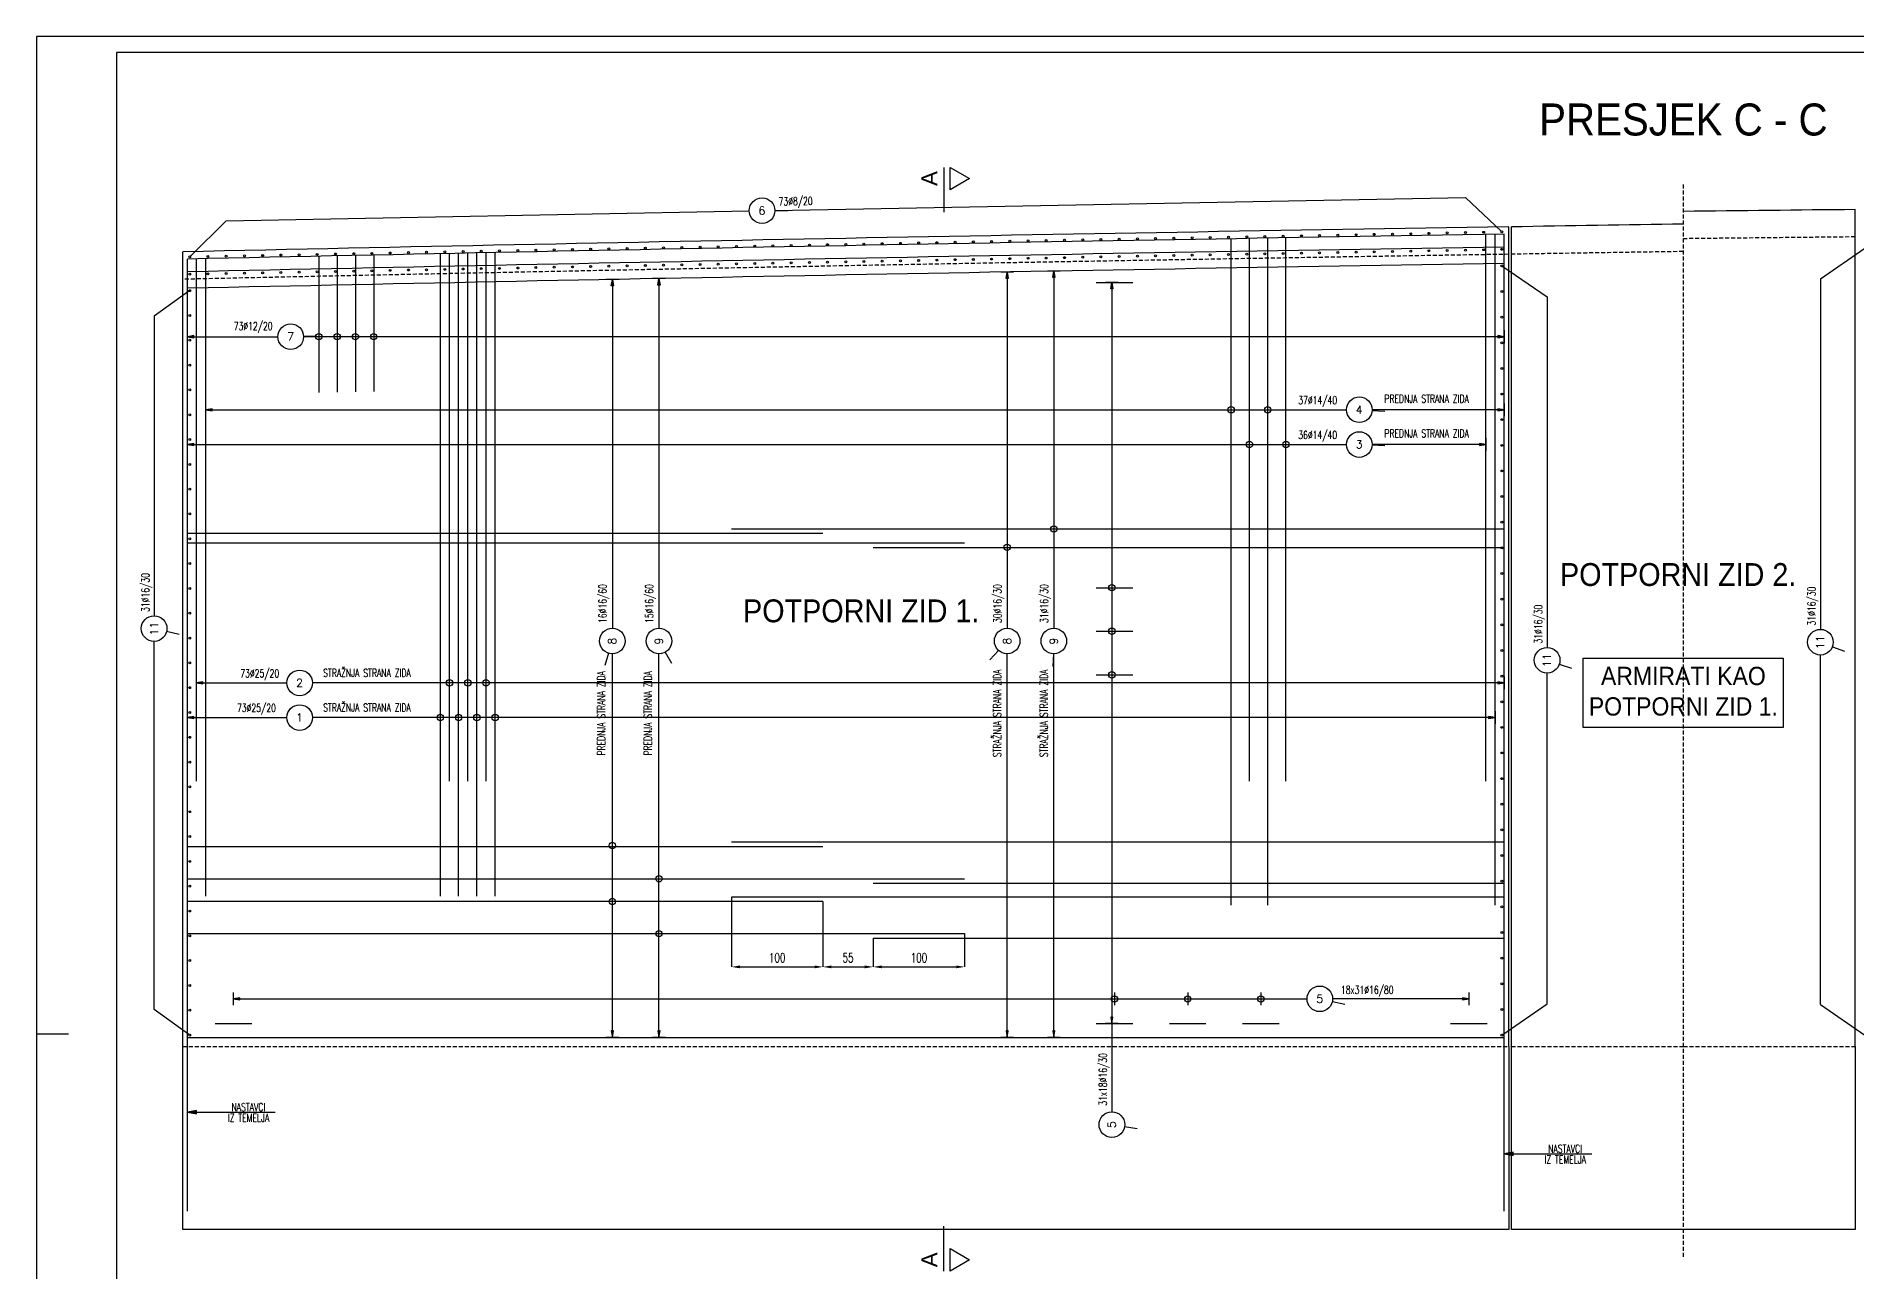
# Model space of a CAD drawing. Extents: x 4565 to 11832, y 737 to 2860.
# Drawn here: x 4565 to 6556, y 1510 to 2860 of the extents above; entities that cross this region are included whole.
import ezdxf
from ezdxf.enums import TextEntityAlignment as Align

# ---------------------------------------------------------------- set-up
doc = ezdxf.new("R2010")
doc.units = 0
doc.header["$LTSCALE"] = 35
doc.header["$PDMODE"] = 34
doc.header["$PDSIZE"] = 3.5
doc.linetypes.add('HIDDEN', pattern=[9.525, 6.35, -3.175])
doc.linetypes.add('HIDDEN2', pattern=[0.1875, 0.125, -0.0625])
doc.layers.get('DEFPOINTS').update_dxf_attribs({"linetype": 'CONTINUOUS'})
for name, color, linetype in [('ARM', 1, 'CONTINUOUS'), ('BETON', 7, 'CONTINUOUS'), ('CRTICA', 7, 'CONTINUOUS'), ('FILE', 8, 'CONTINUOUS'), ('KOTE', 4, 'CONTINUOUS'), ('NEVIDLJIVO', 9, 'HIDDEN2'), ('TANKO', 8, 'CONTINUOUS'), ('TEKST', 7, 'CONTINUOUS')]:
    doc.layers.add(name, color=color, linetype=linetype)
doc.styles.add('KOTE', font='romans.shx', dxfattribs={"width": 0.7})
doc.styles.add('NASLOV', font='ARIAL.TTF')
doc.styles.get("Standard").update_dxf_attribs({"font": 'romans.shx', "width": 0.9})
doc.dimstyles.new('M-50', dxfattribs={"dimscale": 50, "dimtxt": 0.2, "dimasz": 0.185, "dimexe": 0, "dimexo": 0, "dimgap": 0.1, "dimtad": 1, "dimdec": 0, "dimzin": 0, "dimdsep": 46, "dimtxsty": 'KOTE', "dimcen": 0.09, "dimclrd": 256, "dimclre": 256, "dimclrt": 2, "dimadec": 0, "dimazin": 0, "dimtfac": 1, "dimtdec": 0, "dimtix": 1, "dimtmove": 2, "dimatfit": 3, "dimfxl": 0, "dimtolj": 1, "dimtzin": 0, "dimarcsym": 0})

# ---------------------------------------------------------------- blocks, each defined once
blk = doc.blocks.new('*D311')
at = {"layer": 'DEFPOINTS', "color": 0}
for p in [(5325.2, 1919.3), (5425.2, 1914.3), (5425.2, 1842.9)]:
    blk.add_point(p, dxfattribs=at)
at = {"layer": 'TANKO', "lineweight": -2}
for p, q in [((5325.2, 1919.3), (5325.2, 1842.9)), ((5425.2, 1914.3), (5425.2, 1842.9)), ((5334.5, 1842.9), (5416, 1842.9))]:
    blk.add_line(p, q, dxfattribs=at)
at = {"layer": 'TANKO'}
for points in [[(5334.5, 1844.5), (5334.5, 1841.4), (5325.2, 1842.9)], [(5416, 1844.5), (5416, 1841.4), (5425.2, 1842.9)]]:
    blk.add_solid(points, dxfattribs=at)
at = {"layer": 'TANKO', "color": 2, "insert": (5375.2, 1852.9), "char_height": 10, "attachment_point": 5, "style": 'KOTE'}
blk.add_mtext('\\A1;100', dxfattribs=at)
blk = doc.blocks.new('*D312')
at = {"layer": 'DEFPOINTS', "color": 0}
for p in [(5425.2, 1914.3), (5480.2, 1874.3), (5480.2, 1842.9)]:
    blk.add_point(p, dxfattribs=at)
at = {"layer": 'TANKO', "lineweight": -2}
for p, q in [((5425.2, 1914.3), (5425.2, 1842.9)), ((5480.2, 1874.3), (5480.2, 1842.9)), ((5434.5, 1842.9), (5471, 1842.9))]:
    blk.add_line(p, q, dxfattribs=at)
at = {"layer": 'TANKO'}
for points in [[(5434.5, 1844.5), (5434.5, 1841.4), (5425.2, 1842.9)], [(5471, 1844.5), (5471, 1841.4), (5480.2, 1842.9)]]:
    blk.add_solid(points, dxfattribs=at)
at = {"layer": 'TANKO', "color": 2, "insert": (5452.7, 1852.9), "char_height": 10, "attachment_point": 5, "style": 'KOTE'}
blk.add_mtext('\\A1;55', dxfattribs=at)
blk = doc.blocks.new('*D313')
at = {"layer": 'DEFPOINTS', "color": 0}
for p in [(7677.1, 1901.3), (7782.1, 1906.3), (5580.2, 1879.3), (5480.2, 1869.3), (7782.1, 1868.9), (5580.2, 1842.9)]:
    blk.add_point(p, dxfattribs=at)
at = {"layer": 'TANKO', "lineweight": -2}
for p, q in [((7677.1, 1901.3), (7677.1, 1868.9)), ((7782.1, 1906.3), (7782.1, 1868.9)), ((5580.2, 1879.3), (5580.2, 1842.9)), ((5480.2, 1869.3), (5480.2, 1842.9)), ((7686.4, 1868.9), (7772.9, 1868.9)), ((5489.5, 1842.9), (5571, 1842.9))]:
    blk.add_line(p, q, dxfattribs=at)
at = {"layer": 'TANKO'}
for points in [[(7686.4, 1870.4), (7686.4, 1867.3), (7677.1, 1868.9)], [(7772.9, 1870.4), (7772.9, 1867.3), (7782.1, 1868.9)], [(5489.5, 1844.5), (5489.5, 1841.4), (5480.2, 1842.9)], [(5571, 1844.5), (5571, 1841.4), (5580.2, 1842.9)]]:
    blk.add_solid(points, dxfattribs=at)
at = {"layer": 'TANKO', "color": 2, "char_height": 10, "attachment_point": 5, "style": 'KOTE'}
for s, insert in [('\\A1;105', (7729.6, 1878.9)), ('\\A1;100', (5530.2, 1852.9))]:
    blk.add_mtext(s, dxfattribs=dict(at, insert=insert))
blk = doc.blocks.new('P')
at = {"layer": 'KOTE'}
blk.add_circle((0, 0), 0.4, dxfattribs=at)
blk.add_attdef('P', text='', height=0.25, dxfattribs=at).set_placement((-0.004, 0.004), align=Align.MIDDLE)
blk = doc.blocks.new('S')
at = {"layer": 'KOTE', "color": 9}
blk.add_line((0, 1), (0, -1), dxfattribs=at)
blk.add_lwpolyline([(-1, 0.17), (-1, -0.17), (0, 0)], close=True, dxfattribs=at)
at = {"layer": 'KOTE', "color": 9, "linetype": 'ByBlock'}
blk.add_solid([(-1, 0.17), (-1, -0.17), (0, 0)], dxfattribs=at)
blk = doc.blocks.new('STR')
at = {"layer": 'KOTE', "color": 9}
blk.add_lwpolyline([(-1, 0.17), (-1, -0.17), (0, 0)], close=True, dxfattribs=at)
at = {"layer": 'KOTE', "color": 9, "linetype": 'ByBlock'}
blk.add_solid([(-1, 0.17), (-1, -0.17), (0, 0)], dxfattribs=at)

msp = doc.modelspace()

# ---------------------------------------------------------------- linework, layer by layer
at = {"layer": 'ARM'}
for p, q in [((5871.6, 1910.3), (5871.6, 2638.9)), ((5891.6, 2046.1), (5891.6, 2639.3)), ((5911.6, 1910.3), (5911.6, 2639.6)), ((5931.6, 2046.1), (5931.6, 2640)), ((6150.2, 2046.1), (6150.2, 2643.6)), ((6160.2, 1910.3), (6160.2, 2643.7)), ((6170.2, 1575.9), (6170.2, 2643.9)), ((4730.2, 1575.9), (4730.2, 2616.8)), ((4740.2, 2046.1), (4740.2, 2617)), ((4750.2, 1920.3), (4750.2, 2617.2)), ((4874, 2619.8), (4874, 2470.8)), ((4893.9, 2620.3), (4893.9, 2471.3)), ((4913.9, 2620.7), (4913.9, 2471.7)), ((4933.9, 2621.1), (4933.9, 2472.1)), ((5006.8, 1920.3), (5006.8, 2622.6)), ((5016.8, 2046.1), (5016.8, 2622.8)), ((5026.8, 1920.3), (5026.8, 2623)), ((5036.8, 2046.1), (5036.8, 2623.2)), ((5046.8, 1920.3), (5046.8, 2623.4)), ((5056.8, 2046.1), (5056.8, 2623.6)), ((5066.8, 1920.3), (5066.8, 2623.8)), ((5724.1, 2591.2), (5764.1, 2591.2)), ((5425.2, 2316.6), (4730.2, 2316.6)), ((6170.2, 2321.6), (5325.2, 2321.6)), ((4730.2, 2306.6), (5580.2, 2306.6)), ((5480.2, 2301.6), (6170.2, 2301.6)), ((5724.1, 2257.5), (5764.1, 2257.5)), ((5724.1, 2209.9), (5764.1, 2209.9)), ((5724.1, 2162.2), (5764.1, 2162.2)), ((5425.2, 1974.3), (4730.2, 1974.3)), ((6170.2, 1979.3), (5325.2, 1979.3)), ((4730.2, 1939.3), (5580.2, 1939.3)), ((5480.2, 1934.3), (6170.2, 1934.3)), ((5425.2, 1914.3), (4730.2, 1914.3)), ((6170.2, 1919.3), (5325.2, 1919.3)), ((4730.2, 1879.3), (5580.2, 1879.3)), ((5480.2, 1874.3), (6170.2, 1874.3)), ((4760.6, 1780.9), (4800.6, 1780.9)), ((5724.1, 1780.9), (5764.1, 1780.9)), ((5804.1, 1780.9), (5844.1, 1780.9)), ((5884.1, 1780.9), (5924.1, 1780.9)), ((6111.6, 1780.9), (6151.6, 1780.9)), ((4730.2, 1765.9), (6170.2, 1765.9))]:
    msp.add_line(p, q, dxfattribs=at)
for centre, radius, start, end in [((10156.3, -247139.5), 249815.2, 90.914265, 91.244593), ((10155.8, -247111), 249772.7, 90.914287, 91.244671), ((10155.8, -247111), 249754.7, 90.914353, 91.244761)]:
    msp.add_arc(centre, radius, start, end, dxfattribs=at)
at = {"layer": 'BETON'}
for p, q in [((6554.1, 1755.9), (6554.1, 2670.9)), ((6175.2, 1755.9), (6175.2, 2652)), ((6178.2, 1755.9), (6178.2, 2652)), ((4725.2, 1755.9), (4725.2, 2624.7)), ((4725.2, 1555.9), (4725.2, 1755.9)), ((6175.2, 1755.9), (6175.2, 1555.9)), ((6178.2, 1555.9), (6178.2, 1755.9)), ((6554.1, 1755.9), (6554.1, 1555.9)), ((6175.2, 1555.9), (4725.2, 1555.9)), ((6366.2, 1555.9), (6178.2, 1555.9)), ((6554.1, 1555.9), (6366.2, 1555.9))]:
    msp.add_line(p, q, dxfattribs=at)
for points in [[(4565.1, 737.2), (11030.3, 737.2), (11030.3, 2860.2), (4565.1, 2860.2)], [(4652.6, 754.7), (11012.8, 754.7), (11012.8, 2842.7), (4652.6, 2842.7)]]:
    msp.add_lwpolyline(points, close=True, dxfattribs=at)
for centre, radius, start, end in [((9085.9, -247316.3), 250000, 90.580241, 90.62332), ((10156.3, -247139.5), 249823.2, 90.913092, 91.2457), ((10159.9, -247316.3), 250000, 90.8695, 90.912584)]:
    msp.add_arc(centre, radius, start, end, dxfattribs=at)
at = {"layer": 'CRTICA'}
for p, q in [((5372.7, 2669.8), (5386.7, 2670)), ((4857.2, 2532.4), (4871.2, 2533)), ((6025.8, 2451.1), (6039.8, 2450.3)), ((6025.8, 2413.6), (6039.8, 2413.1)), ((4707.5, 2209.8), (4721.2, 2206.8)), ((6529.2, 2193), (6542.3, 2188.1)), ((5190.8, 2185.8), (5186.8, 2172.4)), ((5252.8, 2187), (5259.6, 2174.8)), ((5617.3, 2188.9), (5607.9, 2178.5)), ((5677.2, 2185.2), (5676.7, 2171.2)), ((6230.5, 2173.9), (6243.8, 2169.5)), ((4867, 2153.7), (4881, 2154)), ((4867, 2115.7), (4881, 2115.8)), ((5982.3, 1805.1), (5996, 1802.2)), ((5755, 1668.3), (5768.8, 1666.1))]:
    msp.add_line(p, q, dxfattribs=at)
at = {"layer": 'FILE'}
msp.add_line((4565.1, 1769.7), (4600.1, 1769.7), dxfattribs=at)
at = {"layer": 'KOTE', "color": 9}
for p, q in [((5744.1, 1815), (5744.1, 1801)), ((5824.1, 1815), (5824.1, 1801)), ((5904.1, 1815), (5904.1, 1801))]:
    msp.add_line(p, q, dxfattribs=at)
at = {"layer": 'KOTE'}
for centre, radius in [((5131.3, 2626.8), 1.05), ((5151.3, 2627.2), 1.05), ((5171.2, 2627.6), 1.05), ((5191.1, 2627.9), 1.05), ((5211.1, 2628.3), 1.05), ((5231, 2628.7), 1.05), ((5250.9, 2629.1), 1.05), ((5270.8, 2629.5), 1.05), ((5290.8, 2629.8), 1.05), ((5310.7, 2630.2), 1.05), ((5330.6, 2630.6), 1.05), ((5350.6, 2631), 1.05), ((5370.5, 2631.3), 1.05), ((5390.4, 2631.7), 1.05), ((5410.4, 2632.1), 1.05), ((5430.3, 2632.5), 1.05), ((5450.2, 2632.8), 1.05), ((5470.1, 2633.2), 1.05), ((5490.1, 2633.6), 1.05), ((5510, 2634), 1.05), ((5529.9, 2634.4), 1.05), ((5549.9, 2634.7), 1.05), ((5569.8, 2635.1), 1.05), ((5589.7, 2635.5), 1.05), ((5609.7, 2635.9), 1.05), ((5629.6, 2636.2), 1.05), ((5649.5, 2636.6), 1.05), ((5669.4, 2637), 1.05), ((5689.4, 2637.4), 1.05), ((5709.3, 2637.7), 1.05), ((5729.2, 2638.1), 1.05), ((5749.2, 2638.5), 1.05), ((5769.1, 2638.9), 1.05), ((5789, 2639.2), 1.05), ((5809, 2639.6), 1.05), ((5828.9, 2640), 1.05), ((5848.8, 2640.4), 1.05), ((5868.7, 2640.8), 1.05), ((5888.7, 2641.1), 1.05), ((5908.6, 2641.5), 1.05), ((5928.5, 2641.9), 1.05), ((5948.5, 2642.3), 1.05), ((5968.4, 2642.6), 1.05), ((5988.3, 2643), 1.05), ((6008.3, 2643.4), 1.05), ((6028.2, 2643.8), 1.05), ((6048.1, 2644.1), 1.05), ((6068, 2644.5), 1.05), ((6088, 2644.9), 1.05), ((6107.9, 2645.3), 1.05), ((6127.8, 2645.7), 1.05), ((6127.8, 2626.6), 1.05), ((6147.8, 2646), 1.05), ((6147.8, 2627), 1.05), ((6167.7, 2646.4), 1.05), ((6167.7, 2627.4), 1.05), ((4732.7, 2619.3), 1.05), ((4752.7, 2619.7), 1.05), ((4772.6, 2620), 1.05), ((4792.5, 2620.4), 1.05), ((4812.5, 2620.8), 1.05), ((4832.4, 2621.2), 1.05), ((4852.3, 2621.5), 1.05), ((4872.2, 2621.9), 1.05), ((4892.2, 2622.3), 1.05), ((4912.1, 2622.7), 1.05), ((4932, 2623), 1.05), ((4952, 2623.4), 1.05), ((4971.9, 2623.8), 1.05), ((4991.8, 2624.2), 1.05), ((5011.8, 2624.6), 1.05), ((5031.7, 2624.9), 1.05), ((5051.6, 2625.3), 1.05), ((5071.5, 2625.7), 1.05), ((5071.5, 2606.6), 1.05), ((5091.5, 2626.1), 1.05), ((5091.5, 2607), 1.05), ((5111.4, 2626.4), 1.05), ((5111.4, 2607.4), 1.05), ((5131.3, 2607.8), 1.05), ((5151.3, 2608.1), 1.05), ((5171.2, 2608.5), 1.05), ((5191.1, 2608.9), 1.05), ((5211.1, 2609.3), 1.05), ((5231, 2609.7), 1.05), ((5250.9, 2610), 1.05), ((5270.8, 2610.4), 1.05), ((5290.8, 2610.8), 1.05), ((5310.7, 2611.2), 1.05), ((5330.6, 2611.5), 1.05), ((5350.6, 2611.9), 1.05), ((5370.5, 2612.3), 1.05), ((5390.4, 2612.7), 1.05), ((5410.4, 2613), 1.05), ((5430.3, 2613.4), 1.05), ((5450.2, 2613.8), 1.05), ((5470.1, 2614.2), 1.05), ((5490.1, 2614.6), 1.05), ((5510, 2614.9), 1.05), ((5529.9, 2615.3), 1.05), ((5549.9, 2615.7), 1.05), ((5569.8, 2616.1), 1.05), ((5589.7, 2616.4), 1.05), ((5609.7, 2616.8), 1.05), ((5629.6, 2617.2), 1.05), ((5649.5, 2617.6), 1.05), ((5669.4, 2617.9), 1.05), ((5689.4, 2618.3), 1.05), ((5709.3, 2618.7), 1.05), ((5729.2, 2619.1), 1.05), ((5749.2, 2619.5), 1.05), ((5769.1, 2619.8), 1.05), ((5789, 2620.2), 1.05), ((5809, 2620.6), 1.05), ((5828.9, 2621), 1.05), ((5848.8, 2621.3), 1.05), ((5868.7, 2621.7), 1.05), ((5888.7, 2622.1), 1.05), ((5908.6, 2622.5), 1.05), ((5928.5, 2622.8), 1.05), ((5948.5, 2623.2), 1.05), ((5968.4, 2623.6), 1.05), ((5988.3, 2624), 1.05), ((6008.3, 2624.4), 1.05), ((6028.2, 2624.7), 1.05), ((6048.1, 2625.1), 1.05), ((6068, 2625.5), 1.05), ((6088, 2625.9), 1.05), ((6107.9, 2626.2), 1.05), ((6167.7, 2609.4), 1.05), ((4732.7, 2600.2), 1.05), ((4752.7, 2600.6), 1.05), ((4772.6, 2601), 1.05), ((4792.5, 2601.4), 1.05), ((4812.5, 2601.7), 1.05), ((4832.4, 2602.1), 1.05), ((4852.3, 2602.5), 1.05), ((4872.2, 2602.9), 1.05), ((4892.2, 2603.2), 1.05), ((4912.1, 2603.6), 1.05), ((4932, 2604), 1.05), ((4952, 2604.4), 1.05), ((4971.9, 2604.8), 1.05), ((4991.8, 2605.1), 1.05), ((5011.8, 2605.5), 1.05), ((5031.7, 2605.9), 1.05), ((5051.6, 2606.3), 1.05), ((4732.7, 2582.2), 1.05), ((6167.7, 2581.3), 1.05), ((4732.7, 2555.1), 1.05), ((6167.7, 2553.3), 1.05), ((4732.7, 2528), 1.05), ((4874, 2531.9), 3.5), ((4893.9, 2531.9), 3.5), ((4913.9, 2531.9), 3.5), ((4933.9, 2531.9), 3.5), ((6167.7, 2525.3), 1.05), ((4732.7, 2500.8), 1.05), ((6167.7, 2497.2), 1.05), ((4732.7, 2473.7), 1.05), ((6167.7, 2469.2), 1.05), ((5871.6, 2452), 3.5), ((5911.6, 2452), 3.5), ((4732.7, 2446.6), 1.05), ((6167.7, 2441.2), 1.05), ((4732.7, 2419.5), 1.05), ((5891.6, 2414), 3.5), ((5931.6, 2414), 3.5), ((6167.7, 2413.1), 1.05), ((4732.7, 2392.3), 1.05), ((6167.7, 2385.1), 1.05), ((4732.7, 2365.2), 1.05), ((6167.7, 2357.1), 1.05), ((4732.7, 2338.1), 1.05), ((6167.7, 2329), 1.05), ((4732.7, 2311), 1.05), ((5677.7, 2321.6), 3.5), ((5626.7, 2301.6), 3.5), ((6167.7, 2301), 1.05), ((4732.7, 2283.8), 1.05), ((6167.7, 2273), 1.05), ((4732.7, 2256.7), 1.05), ((5741.2, 2257.5), 3.5), ((4732.7, 2229.6), 1.05), ((6167.7, 2245), 1.05), ((5741.2, 2209.9), 3.5), ((6167.7, 2216.9), 1.05), ((4732.7, 2202.4), 1.05), ((6167.7, 2188.9), 1.05), ((4732.7, 2175.3), 1.05), ((5016.8, 2153.4), 3.5), ((5036.8, 2153.4), 3.5), ((5056.8, 2153.4), 3.5), ((5741.2, 2162.2), 3.5), ((6167.7, 2160.9), 1.05), ((4732.7, 2148.2), 1.05), ((6167.7, 2132.8), 1.05), ((4732.7, 2121.1), 1.05), ((5006.8, 2115.5), 3.5), ((5026.8, 2115.5), 3.5), ((5046.8, 2115.5), 3.5), ((5066.8, 2115.5), 3.5), ((4732.7, 2093.9), 1.05), ((6167.7, 2104.8), 1.05), ((6167.7, 2076.8), 1.05), ((4732.7, 2066.8), 1.05), ((4732.7, 2039.7), 1.05), ((6167.7, 2048.7), 1.05), ((4732.7, 2012.6), 1.05), ((6167.7, 2020.7), 1.05), ((6167.7, 1992.7), 1.05), ((4732.7, 1985.4), 1.05), ((5194.9, 1975.6), 3.5), ((4732.7, 1958.3), 1.05), ((6167.7, 1964.6), 1.05), ((4732.7, 1931.2), 1.05), ((5245.9, 1939.3), 3.5), ((6167.7, 1936.6), 1.05), ((5194.9, 1914.3), 3.5), ((4732.7, 1904), 1.05), ((6167.7, 1908.6), 1.05), ((4732.7, 1876.9), 1.05), ((5245.9, 1879.3), 3.5), ((6167.7, 1880.5), 1.05), ((6167.7, 1852.5), 1.05), ((4732.7, 1849.8), 1.05), ((4732.7, 1822.7), 1.05), ((6167.7, 1824.5), 1.05), ((4732.7, 1795.5), 1.05), ((5744.1, 1807.8), 3.5), ((5824.1, 1807.8), 3.5), ((5904.1, 1807.8), 3.5), ((6167.7, 1796.4), 1.05), ((4732.7, 1768.4), 1.05), ((6167.7, 1768.4), 1.05)]:
    msp.add_circle(centre, radius, dxfattribs=at)
at = {"layer": 'NEVIDLJIVO'}
for p, q in [((6366.2, 1525.9), (6366.2, 2698.9)), ((4725.2, 1755.9), (6175.2, 1755.9)), ((6178.2, 1755.9), (6366.2, 1755.9)), ((6366.2, 1755.9), (6554.1, 1755.9))]:
    msp.add_line(p, q, dxfattribs=at)
for centre, radius, start, end in [((9085.5, -247281.8), 249935.6, 90.580298, 90.623388), ((10155.8, -247111), 249764.7, 90.913172, 91.245858), ((10159.5, -247281.8), 249935.6, 90.869632, 90.912726)]:
    msp.add_arc(centre, radius, start, end, dxfattribs=at)
at = {"layer": 'TANKO'}
for p, q in [((4772.6, 2658.6), (5344.7, 2669.4)), ((5372.7, 2669.9), (6127.8, 2684.2)), ((6166.9, 2647.1), (6127.8, 2684.2)), ((4733.5, 2620), (4772.6, 2658.6)), ((6516.1, 2595), (6564.7, 2628.5)), ((6168.6, 2608.8), (6217.2, 2575.3)), ((5194.9, 2594.4), (5194.9, 2213.2)), ((5245.9, 2595.4), (5245.9, 2213.2)), ((5626.7, 2602.6), (5626.7, 2213.2)), ((5677.7, 2603.5), (5677.7, 2213.2)), ((5741.2, 2591.2), (5741.2, 1684.5)), ((6516.1, 2595), (6516.1, 2211.9)), ((4731.9, 2581.6), (4693.8, 2554.5)), ((6217.2, 2575.3), (6217.2, 2192.2)), ((4693.8, 2554.5), (4693.8, 2226.8)), ((4730.2, 2531.9), (4829.2, 2531.9)), ((6170.2, 2531.9), (4857.2, 2531.9)), ((4750.2, 2452), (5997.8, 2452)), ((6170.2, 2452), (6025.8, 2452)), ((4730.2, 2414), (5997.8, 2414)), ((6150.2, 2414), (6025.8, 2414)), ((4693.8, 1796.2), (4693.8, 2198.8)), ((5194.9, 1765.9), (5194.9, 2185.2)), ((5245.9, 1765.9), (5245.9, 2185.2)), ((5626.7, 1765.9), (5626.7, 2185.2)), ((5677.7, 1765.9), (5677.7, 2185.2)), ((6516.1, 1801.8), (6516.1, 2183.9)), ((4740.2, 2153.4), (4839, 2153.4)), ((6170.2, 2153.4), (4867, 2153.4)), ((6217.2, 1802.4), (6217.2, 2164.2)), ((4730.2, 2115.5), (4839, 2115.5)), ((6160.2, 2115.5), (4867, 2115.5)), ((4731.9, 1769), (4693.8, 1796.2)), ((4780.6, 1808), (5954.6, 1808)), ((6131.6, 1808), (5982.6, 1808)), ((6168.6, 1769), (6217.2, 1802.4)), ((6516.1, 1801.8), (6564.7, 1768.4)), ((4730.2, 1684.1), (4826, 1684.1)), ((6170.2, 1638.5), (6266, 1638.5))]:
    msp.add_line(p, q, dxfattribs=at)
msp.add_lwpolyline([(6256.5, 2180.4), (6475.5, 2180.4), (6475.5, 2104.8), (6256.5, 2104.8)], close=True, dxfattribs=at)
at = {"layer": 'TEKST', "linetype": 'HIDDEN'}
for p, q in [((5557.4, 2717), (5557.4, 2668)), ((5557.4, 1510.4), (5557.4, 1559.4))]:
    msp.add_line(p, q, dxfattribs=at)
at = {"layer": 'TEKST'}
for points in [[(5564.4, 2692.5), (5564.4, 2717), (5585.6, 2704.8)], [(5564.4, 1510.4), (5564.4, 1534.9), (5585.6, 1522.7)]]:
    msp.add_lwpolyline(points, close=True, dxfattribs=at)

# ---------------------------------------------------------------- block references
at = {"layer": 'KOTE'}
ref = msp.add_blockref('P', (5358.7, 2669.7), dxfattribs=dict(at, xscale=35, yscale=35, zscale=35, rotation=1.083219421646854))
ref.add_attrib('P', '6', dxfattribs={"height": 8.75, "rotation": 1.0832}).set_placement((5358.5, 2669.8), align=Align.MIDDLE)
for name, p, xscale, yscale, zscale, rotation in [('S', (5194.9, 2594.4), -7, 7, 7, 270), ('S', (5245.9, 2595.4), -7, 7, 7, 270), ('S', (5626.7, 2602.6), -7, 7, 7, 270), ('S', (5677.7, 2603.5), -7, 7, 7, 270), ('S', (5741.2, 2591.2), -7, 7, 7, 270), ('S', (4730.2, 2531.9), 7, 7, 7, 180), ('S', (4750.2, 2452), 7, 7, 7, 180), ('S', (4730.2, 2414), 7, 7, 7, 180), ('S', (4740.2, 2153.4), 7, 7, 7, 180), ('S', (4730.2, 2115.5), 7, 7, 7, 180), ('S', (4780.6, 1808), 7, 7, 7, 180), ('S', (5194.9, 1765.9), 7, 7, 7, 270), ('S', (5245.9, 1765.9), 7, 7, 7, 270), ('S', (5626.7, 1765.9), 7, 7, 7, 270), ('S', (5677.7, 1765.9), 7, 7, 7, 270), ('S', (5741.2, 1780.9), 7, 7, 7, 270), ('STR', (4730.2, 1684.1), 10, 10, 10, 180), ('STR', (6170.2, 1638.5), 10, 10, 10, 180)]:
    msp.add_blockref(name, p, dxfattribs=dict(at, xscale=xscale, yscale=yscale, zscale=zscale, rotation=rotation))
ref = msp.add_blockref('P', (4843.2, 2531.9), dxfattribs=dict(at, xscale=35, yscale=35, zscale=35))
ref.add_attrib('P', '7', dxfattribs={"height": 8.75}).set_placement((4843.1, 2532.1), align=Align.MIDDLE)
at = {"layer": 'KOTE', "xscale": 7, "yscale": 7, "zscale": 7}
for p in [(6170.2, 2531.9), (6170.2, 2452), (6150.2, 2414), (6170.2, 2153.4), (6160.2, 2115.5), (6131.6, 1808)]:
    msp.add_blockref('S', p, dxfattribs=at)
at = {"layer": 'KOTE'}
ref = msp.add_blockref('P', (6011.8, 2452), dxfattribs=dict(at, xscale=35, yscale=35, zscale=35))
ref.add_attrib('P', '4', dxfattribs={"height": 8.75}).set_placement((6011.7, 2452.1), align=Align.MIDDLE)
ref = msp.add_blockref('P', (6011.8, 2414), dxfattribs=dict(at, xscale=35, yscale=35, zscale=35))
ref.add_attrib('P', '3', dxfattribs={"height": 8.75}).set_placement((6011.7, 2414.2), align=Align.MIDDLE)
ref = msp.add_blockref('P', (4693.8, 2212.8), dxfattribs=dict(at, xscale=35, yscale=35, zscale=35, rotation=90))
ref.add_attrib('P', '11', dxfattribs={"height": 8.75, "rotation": 90}).set_placement((4693.7, 2212.7), align=Align.MIDDLE)
ref = msp.add_blockref('P', (5194.9, 2199.2), dxfattribs=dict(at, xscale=35, yscale=35, zscale=35, rotation=90))
ref.add_attrib('P', '8', dxfattribs={"height": 8.75, "rotation": 90}).set_placement((5194.7, 2199.1), align=Align.MIDDLE)
ref = msp.add_blockref('P', (5245.9, 2199.2), dxfattribs=dict(at, xscale=35, yscale=35, zscale=35, rotation=90))
ref.add_attrib('P', '9', dxfattribs={"height": 8.75, "rotation": 90}).set_placement((5245.8, 2199.1), align=Align.MIDDLE)
ref = msp.add_blockref('P', (5626.7, 2199.2), dxfattribs=dict(at, xscale=35, yscale=35, zscale=35, rotation=90))
ref.add_attrib('P', '8', dxfattribs={"height": 8.75, "rotation": 90}).set_placement((5626.6, 2199.1), align=Align.MIDDLE)
ref = msp.add_blockref('P', (5677.7, 2199.2), dxfattribs=dict(at, xscale=35, yscale=35, zscale=35, rotation=90))
ref.add_attrib('P', '9', dxfattribs={"height": 8.75, "rotation": 90}).set_placement((5677.6, 2199.1), align=Align.MIDDLE)
ref = msp.add_blockref('P', (6516.1, 2197.9), dxfattribs=dict(at, xscale=35, yscale=35, zscale=35, rotation=90))
ref.add_attrib('P', '11', dxfattribs={"height": 8.75, "rotation": 90}).set_placement((6515.9, 2197.8), align=Align.MIDDLE)
ref = msp.add_blockref('P', (6217.2, 2178.2), dxfattribs=dict(at, xscale=35, yscale=35, zscale=35, rotation=90))
ref.add_attrib('P', '11', dxfattribs={"height": 8.75, "rotation": 90}).set_placement((6217, 2178.1), align=Align.MIDDLE)
ref = msp.add_blockref('P', (4853, 2153.4), dxfattribs=dict(at, xscale=35, yscale=35, zscale=35))
ref.add_attrib('P', '2', dxfattribs={"height": 8.75}).set_placement((4852.9, 2153.5), align=Align.MIDDLE)
ref = msp.add_blockref('P', (4853, 2115.5), dxfattribs=dict(at, xscale=35, yscale=35, zscale=35))
ref.add_attrib('P', '1', dxfattribs={"height": 8.75}).set_placement((4852.9, 2115.6), align=Align.MIDDLE)
ref = msp.add_blockref('P', (5968.6, 1808), dxfattribs=dict(at, xscale=35, yscale=35, zscale=35))
ref.add_attrib('P', '5', dxfattribs={"height": 8.75}).set_placement((5968.5, 1808.1), align=Align.MIDDLE)
ref = msp.add_blockref('P', (5741.2, 1670.5), dxfattribs=dict(at, xscale=35, yscale=35, zscale=35, rotation=90))
ref.add_attrib('P', '5', dxfattribs={"height": 8.75, "rotation": 90}).set_placement((5741, 1670.4), align=Align.MIDDLE)

# ---------------------------------------------------------------- texts
at = {"layer": 'KOTE', "style": 'KOTE', "width": 0.7}
for s, rotation, p in [('73%%c8/20', 1.0832, (5376.8, 2675.3)), ('31%%C16/30', 90, (4688.6, 2231)), ('16%%c16/60', 90, (5188.7, 2218.9)), ('15%%c16/60', 90, (5239.7, 2218.9)), ('30%%c16/30', 90, (5620.5, 2218.9)), ('31%%c16/30', 90, (5671.5, 2218.9)), ('31%%C16/30', 90, (6510.8, 2216.1)), ('31%%C16/30', 90, (6211.9, 2196.4))]:
    msp.add_text(s, height=8.75, rotation=rotation, dxfattribs=at).set_placement(p)
for s, p in [('73%%C12/20', (4802.1, 2542.9)), ('37%%c14/40', (5966.3, 2461.8)), ('PREDNJA STRANA ZIDA', (6085.4, 2464.1)), ('36%%c14/40', (5966.3, 2423.8)), ('PREDNJA STRANA ZIDA', (6085.4, 2426.2)), ('73%%c25/20', (4809.3, 2163.2)), ('STRAŽNJA STRANA ZIDA', (4926.6, 2165.5)), ('73%%c25/20', (4805.7, 2125.4)), ('STRAŽNJA STRANA ZIDA', (4926.6, 2127.6)), ('18x31%%C16/80', (6020.5, 1817.1)), ('NASTAVCI ', (4799, 1689.7)), ('IZ TEMELJA', (4797, 1677.8)), ('IZ TEMELJA', (6237, 1632.2)), ('NASTAVCI ', (6239, 1644.1))]:
    msp.add_text(s, height=8.75, dxfattribs=at).set_placement(p, align=Align.MIDDLE)
for s, p in [('PREDNJA STRANA ZIDA', (5182.8, 2120.1)), ('PREDNJA STRANA ZIDA', (5233.8, 2120.1)), ('STRAŽNJA STRANA ZIDA', (5614.6, 2120.1)), ('STRAŽNJA STRANA ZIDA', (5665.6, 2120.1)), ('31x18%%C16/30', (5732.1, 1719.9))]:
    msp.add_text(s, height=8.75, rotation=90, dxfattribs=at).set_placement(p, align=Align.MIDDLE)
at = {"layer": 'TEKST', "style": 'NASLOV'}
for p in [(5541.6, 2704.8), (5541.6, 1522.7)]:
    msp.add_text('A', height=17.5, rotation=90, dxfattribs=at).set_placement(p, align=Align.MIDDLE)
at = {"layer": 'TEKST', "attachment_point": 5}
for s, insert, char_height in [('{\\fArial|b0|i0|c238|p34;PRESJEK C - C}', (6366.2, 2769.1), 35), ('{\\fArial|b0|i0|c238|p34;POTPORNI ZID 2.}', (6360.5, 2271.7), 25), ('{\\fArial|b0|i0|c238|p34;POTPORNI ZID 1.}', (5467.1, 2232), 25), ('{\\fArial|b0|i0|c238|p34;ARMIRATI KAO\\PPOTPORNI ZID 1.}', (6366.2, 2144.2), 20)]:
    msp.add_mtext(s, dxfattribs=dict(at, insert=insert, char_height=char_height))

# ---------------------------------------------------------------- dimensions: what is measured, and where the dimension line sits
at = {"layer": 'TANKO'}
for base, p1, p2, picture, middle in [((5425.2, 1842.9), (5325.2, 1919.3), (5425.2, 1914.3), '*D311', (5375.2, 1852.9)), ((5480.2, 1842.9), (5425.2, 1914.3), (5480.2, 1874.3), '*D312', (5452.7, 1852.9)), ((5580.2, 1842.9), (5480.2, 1869.3), (5580.2, 1879.3), '*D313', (5530.2, 1852.9)), ((7782.1, 1868.9), (7677.1, 1901.3), (7782.1, 1906.3), '*D313', (7729.6, 1878.9))]:
    dim = msp.add_linear_dim(base=base, p1=p1, p2=p2, dimstyle='M-50', dxfattribs=at)
    dim.commit()
    dim.dimension.update_dxf_attribs({"geometry": picture, "text_midpoint": middle})

doc.saveas('drawing.dxf')
